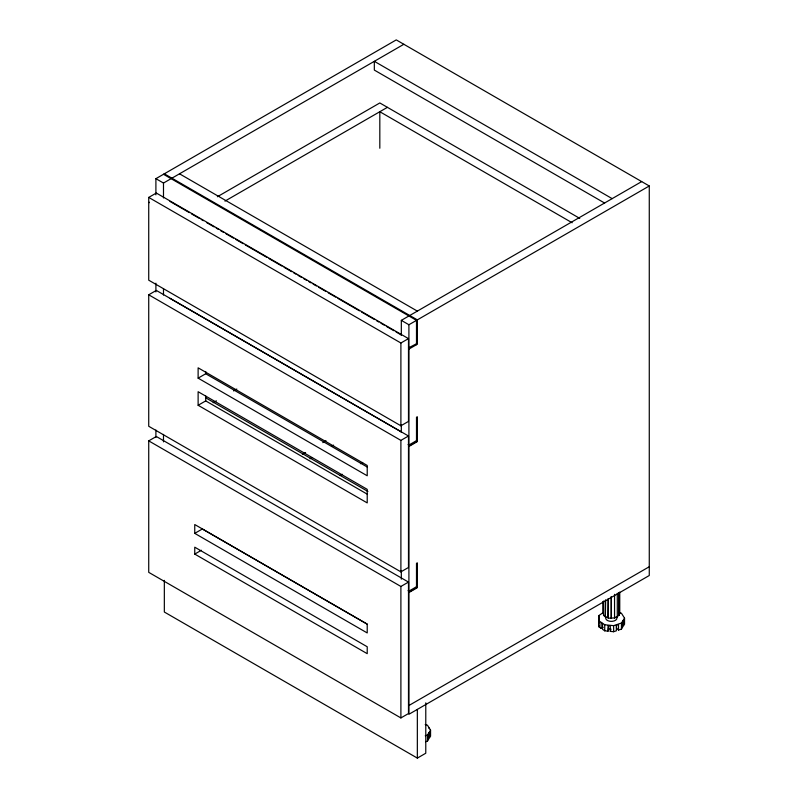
<?xml version="1.0" encoding="UTF-8"?>
<svg xmlns="http://www.w3.org/2000/svg" width="798" height="798" viewBox="0 0 798 798"><rect width="100%" height="100%" fill="white"/><g stroke="black" fill="none" stroke-linecap="round" stroke-linejoin="round"><path stroke-width="1.2" d="M603.098 627.348L601.084 628.325L601.084 622.729L602.54 623.727L602.54 629.313L604.724 630.819L608.066 631.158L608.744 625.562M619.188 612.485L621.433 613.223L624.535 618.131L624.535 624.186L623.378 626.031L623.378 620.445L622.61 621.662L622.61 627.258L621.452 629.093L618.52 630.081L618.52 624.485L616.345 625.213L616.345 630.809L613.632 631.717L610.29 631.378L610.969 629.133L608.744 628.914M617.283 593.273L617.283 616.924L616.814 616.744L619.108 615.348L619.757 613.482L619.757 592.056M425.673 741.691L427.489 741.083L427.489 735.028L430.561 730.12L427.459 725.212L425.214 724.474M427.489 741.083L428.636 739.247L428.636 733.651L429.404 732.434L429.404 738.02L430.561 736.175L430.561 730.12M621.452 629.093L621.452 623.039L624.535 618.131M603.517 601.064L603.517 615.348L605.353 616.924L605.662 599.986M608.086 598.939L608.086 617.981L608.395 598.67M601.084 628.325L598.899 626.819L598.889 615.547L602.749 612.874M155.899 194.842L155.899 178.672L396.257 39.9L649.273 185.974L649.273 575.508L408.905 714.28L408.905 324.746L649.273 185.974M155.899 178.672L163.49 183.051L403.848 44.279M148.727 197.415L156.318 193.036L408.486 338.621L408.486 421.394L400.895 425.783L148.727 280.188L148.727 197.415L400.895 343L408.486 338.621M217.375 196.737L379.818 102.952L579.747 218.383M224.966 201.116L387.399 107.341M148.727 294.801L156.318 290.422L408.486 436.007L408.486 567.468L400.895 571.857L148.727 426.272L148.727 294.801L400.895 440.386L408.486 436.007M198.123 378.152L367.22 475.778L367.22 465.453L198.123 367.828L198.123 378.152L205.714 373.763L367.27 467.039M198.123 405.284L367.22 502.91L367.22 489.344L198.123 391.718L198.123 405.284L205.714 400.905L367.27 494.181M213.136 402.721L216.368 400.855M233.575 390.92L236.807 389.055M148.727 440.875L156.318 436.496L408.486 582.081L408.486 713.552L400.895 717.931L148.727 572.346L148.727 440.875L400.895 586.46L408.486 582.081M401.324 335.29L401.324 320.357L641.682 181.595M416.496 343.768L408.486 347.908M408.905 349.085L417.344 344.217L417.344 319.878L164.338 173.804M302.362 454.431L305.584 452.566M322.801 442.631L326.023 440.765M309.953 458.81L312.108 457.573M331.469 446.391L333.614 445.144M194.752 533.363L367.22 632.944L367.22 624.116L194.752 524.545L194.752 533.363L202.343 528.984L367.26 624.196M194.752 554.091L367.22 653.672L367.22 646.759L194.752 547.189L194.752 554.091L201.385 550.261M340.068 475.508L342.222 474.261M360.506 463.708L362.661 462.461M416.496 440.666L408.905 445.045L408.067 444.566M408.905 445.982L417.344 441.114M408.905 446.471L417.344 441.603L417.344 416.775L416.496 417.254L416.496 441.603M416.496 586.739L408.905 591.128L408.067 590.64M408.905 592.056L417.344 587.188M408.905 592.545L417.344 587.677L417.344 562.849L416.496 563.328L416.496 587.677M408.905 705.512L649.273 566.74M164.338 580.375L164.338 612.026L417.344 758.1L425.773 753.232L425.783 702.848M611.208 596.605L611.208 618.041L614.55 617.981L617.283 616.924M598.889 615.547L598.899 620.764L604.724 624.754L613.632 625.662L621.452 623.039M425.244 735.776L427.489 735.028M603.428 613.423L602.879 613.482L602.879 601.582M603.517 615.348L604.076 615.288M619.208 613.542L619.757 613.482M608.086 617.981L611.318 618.35L611.318 596.924M605.662 616.655L608.395 617.712M612.156 198.632L374.332 61.326L374.332 70.084L604.625 203.051M572.156 222.772L379.818 111.72L379.818 148.238M179.51 173.804L417.344 311.11M163.49 174.283L416.496 320.357L416.496 344.706M401.324 320.357L408.905 324.746M169.954 201.425L189.326 212.617M191.48 213.854L199.021 218.213M201.176 219.45L203.33 220.697M206.552 222.562L214.093 226.911M216.248 228.158L218.403 229.395M220.557 230.642L223.779 232.507M225.934 233.744L233.475 238.103M235.629 239.34L243.161 243.699M245.315 244.936L266.851 257.365M269.006 258.612L281.923 266.073M284.078 267.31L291.609 271.669M293.764 272.906L295.918 274.153M298.073 275.4L301.305 277.265M303.449 278.502L306.681 280.367M308.836 281.614L310.991 282.851M313.145 284.098L316.377 285.963M318.522 287.21L326.063 291.559M328.217 292.796L335.749 297.155M337.903 298.392L359.439 310.831M361.594 312.068L374.511 319.529M376.666 320.776L378.821 322.013M380.975 323.26L384.197 325.125M386.352 326.362L393.893 330.721M396.047 331.958L401.424 335.07M169.954 298.322L401.424 431.967M205.645 397.773L367.898 491.448M618.52 630.081L616.545 628.116L616.545 624.754M428.626 727.527L429.394 728.744M598.889 621.602L598.889 623.557M598.899 624.864L598.899 626.819M619.108 592.724L619.108 615.348M618.65 592.764L618.65 615.168M614.55 594.33L614.55 617.981M613.632 625.662L613.632 631.717M610.29 631.378L610.29 625.782L608.066 625.562L608.066 631.158M605.353 600.266L605.353 616.924M604.724 624.754L604.724 630.819M417.344 709.412L417.344 758.1M401.324 424.885L401.324 432.356M401.324 570.47L401.324 579.188M400.895 343L400.895 425.783M400.895 440.386L400.895 571.857M400.895 586.46L400.895 717.931M205.714 371.469L205.714 373.763M205.714 395.968L205.714 400.905M163.49 183.051L163.49 197.984M163.49 288.826L163.49 295.041M163.49 434.411L163.49 441.873M155.899 283.19L155.899 291.908M155.899 430.032L155.899 437.494M149.286 202.183L149.286 202.682M616.186 616.515A5.626 3.252 0 0 1 612.046 621.363A5.626 3.252 0 0 1 605.881 617.303"/></g></svg>
